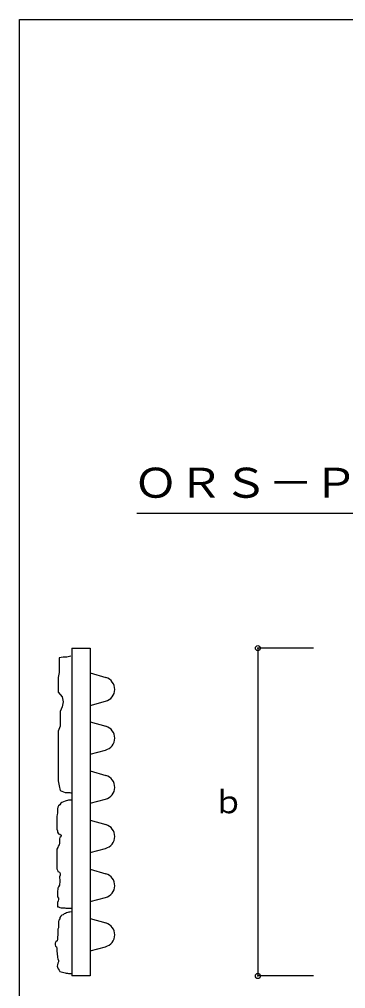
# Model space of a CAD drawing. Units: millimetres, scale not verified. Extents: x -3240 to 3258, y -2238 to 2135.
# Drawn here: x -3240 to -2442, y -230 to 2135 of the extents above; entities that cross this region are included whole.
import ezdxf
from ezdxf.enums import TextEntityAlignment as Align

# ---------------------------------------------------------------- set-up
doc = ezdxf.new("R2010")
doc.units = ezdxf.units.MM
doc.header["$LTSCALE"] = 25
doc.header["$PDMODE"] = 32
doc.header["$PDSIZE"] = 12.5
for name, color, linetype in [('0-0', 2, 'Continuous'), ('0-1', 7, 'Continuous'), ('0-F', 7, 'Continuous')]:
    doc.layers.add(name, color=color, linetype=linetype)
doc.styles.add('ＭＳ ゴシック', font='')
doc.styles.get('ＭＳ ゴシック').set_extended_font_data('MS Gothic')

msp = doc.modelspace()

# ---------------------------------------------------------------- linework, layer by layer
at = {"layer": '0-0', "color": 7}
for p, q in [((-2952.8, 929.83), (-1408.97, 929.83)), ((-3111.19, 600.48), (-3111.19, -199.52)), ((-3111.19, 600.48), (-3066.69, 600.48)), ((-3066.69, 600.48), (-3066.69, -199.52)), ((-2656.76, 600.48), (-2656.76, -199.52)), ((-2520.86, 600.48), (-2656.76, 600.48)), ((-3066.69, -199.52), (-3111.19, -199.52)), ((-2520.86, -199.52), (-2656.76, -199.52))]:
    msp.add_line(p, q, dxfattribs=at)
at = {"layer": '0-0'}
for p, q in [((-3066.69, 539.98), (-3028.28, 528.78)), ((-3066.69, 460.98), (-3028.99, 470.98)), ((-3066.69, 420.98), (-3028.28, 409.78)), ((-3066.69, 341.98), (-3028.99, 351.98)), ((-3066.69, 300.98), (-3028.28, 289.78)), ((-3066.69, 221.98), (-3028.99, 231.98)), ((-3066.69, 180.98), (-3028.28, 169.78)), ((-3066.69, 101.98), (-3028.99, 111.98)), ((-3066.69, 60.98), (-3028.28, 49.78)), ((-3066.69, -18.02), (-3028.99, -8.02)), ((-3066.69, -59.02), (-3028.28, -70.22)), ((-3066.69, -138.02), (-3028.99, -128.02))]:
    msp.add_line(p, q, dxfattribs=at)
at = {"layer": '0-0', "color": 7}
for points in [[(-3113.84, 581.32), (-3123.36, 578.94), (-3132.87, 578.94), (-3142.39, 576.56), (-3142.39, 564.66), (-3142.39, 552.76), (-3142.39, 540.86), (-3144.77, 528.97), (-3144.77, 517.07), (-3144.77, 505.17), (-3144.77, 493.27), (-3135.25, 481.37), (-3132.87, 469.47), (-3135.25, 457.57), (-3140.01, 445.67), (-3140.01, 433.77), (-3140.01, 421.87), (-3140.01, 409.97), (-3144.77, 398.08), (-3144.77, 386.18), (-3144.77, 374.28), (-3144.77, 362.38), (-3144.77, 350.48), (-3144.77, 338.58), (-3144.77, 326.68), (-3144.77, 314.78), (-3144.77, 300.5), (-3144.77, 288.6), (-3144.77, 276.7), (-3142.39, 264.81), (-3140.01, 252.91), (-3128.12, 248.15), (-3118.6, 248.15), (-3116.22, 248.15), (-3113.92, 247.82), (-3112.53, 247.82)], [(-3113.23, 229.69), (-3116.71, 229.69), (-3119.5, 229.69), (-3122.29, 228.99), (-3125.08, 228.29), (-3127.87, 226.9), (-3132.06, 225.5), (-3135.55, 224.11), (-3138.33, 222.02), (-3141.12, 218.53), (-3143.91, 215.74), (-3146.01, 212.25), (-3146.7, 208.76), (-3146.7, 205.28), (-3146.7, 201.79), (-3146.7, 198.3), (-3147.4, 194.12), (-3148.1, 190.63), (-3148.1, 187.14), (-3148.1, 183.66), (-3148.1, 180.17), (-3148.1, 175.98), (-3148.1, 172.5), (-3148.1, 169.01), (-3148.1, 165.52), (-3148.1, 162.04), (-3148.1, 158.55), (-3146.7, 155.06), (-3146.7, 151.57), (-3143.91, 147.39), (-3140.43, 146.69), (-3137.64, 143.9), (-3138.33, 140.41), (-3141.12, 138.32), (-3141.82, 134.84), (-3141.82, 131.35), (-3141.82, 127.86), (-3141.82, 124.37), (-3142.52, 120.89), (-3144.61, 117.4)], [(-3144.61, 117.4), (-3146.01, 113.91), (-3148.1, 109.73), (-3148.1, 105.54), (-3148.1, 102.06), (-3148.1, 98.57), (-3148.1, 93.69), (-3148.1, 90.2), (-3148.1, 86.71), (-3148.1, 83.22), (-3148.1, 79.74), (-3148.1, 76.25), (-3148.1, 72.76), (-3148.1, 69.28), (-3148.1, 65.79), (-3148.1, 62.3), (-3146.7, 58.81), (-3145.31, 55.33), (-3141.82, 53.93), (-3139.73, 50.44), (-3139.73, 46.26), (-3141.82, 42.77), (-3141.82, 39.29), (-3141.12, 35.8), (-3141.12, 32.31), (-3141.12, 28.82), (-3141.82, 25.34), (-3141.82, 21.85), (-3143.91, 18.36), (-3145.31, 14.87), (-3146.01, 11.39), (-3146.7, 7.9), (-3146.7, 4.41), (-3146.7, 0.93), (-3146.7, -2.56), (-3146.7, -6.05), (-3143.91, -9.54), (-3143.91, -13.02), (-3144.61, -16.51), (-3146.7, -20)], [(-3146.7, -20), (-3146.7, -23.48), (-3146.7, -26.97), (-3146.7, -30.46), (-3143.91, -31.16), (-3140.43, -32.55), (-3137.64, -33.25), (-3134.85, -33.25), (-3131.36, -33.25), (-3128.57, -33.25), (-3125.78, -33.95), (-3122.29, -33.95), (-3119.5, -33.95), (-3116.71, -33.95), (-3113.23, -33.95)], [(-3112.53, -43.01), (-3116.02, -43.71), (-3118.81, -43.71), (-3121.6, -44.41), (-3124.39, -45.8), (-3127.18, -47.2), (-3129.97, -47.9), (-3132.76, -50.68), (-3135.55, -51.38), (-3138.33, -53.47), (-3140.43, -56.96), (-3140.43, -60.45), (-3143.22, -63.24), (-3143.91, -66.73), (-3143.91, -70.21), (-3143.91, -74.4), (-3143.91, -77.89), (-3143.91, -82.07), (-3145.31, -85.56), (-3146.01, -89.74), (-3146.01, -93.23), (-3146.01, -96.72), (-3146.01, -100.2), (-3146.7, -103.69), (-3146.7, -107.18), (-3146.7, -110.67), (-3147.4, -114.15), (-3150.19, -116.24), (-3152.28, -119.73), (-3152.28, -123.22), (-3151.59, -126.71), (-3148.8, -128.1), (-3148.1, -131.59), (-3148.1, -135.77), (-3148.1, -139.96), (-3147.4, -143.45), (-3147.4, -146.93), (-3146.7, -151.12), (-3146.7, -154.6), (-3145.31, -158.09)], [(-3145.31, -158.09), (-3143.91, -161.58), (-3143.91, -165.07), (-3145.31, -168.55), (-3146.7, -172.04), (-3147.4, -175.53), (-3146.7, -178.32), (-3144.61, -181.8), (-3142.52, -185.29), (-3140.43, -188.78), (-3137.64, -189.48), (-3134.15, -190.17), (-3130.66, -190.87), (-3127.87, -191.57), (-3125.08, -192.27), (-3122.29, -192.96), (-3119.5, -193.66), (-3116.71, -193.66), (-3113.92, -193.66), (-3111.83, -193.66)]]:
    msp.add_lwpolyline(points, dxfattribs=at)
at = {"layer": '0-0'}
for centre in [(-3036.69, 499.98), (-3036.69, 380.98), (-3036.69, 260.98), (-3036.69, 140.98), (-3036.69, 20.98), (-3036.69, -99.02)]:
    msp.add_arc(centre, 30, 284.86247, 73.73959, dxfattribs=at)
at = {"layer": '0-0', "color": 4}
for p in [(-2656.76, 600.48), (-2656.76, -199.52)]:
    msp.add_point(p, dxfattribs=at)
at = {"layer": '0-F', "color": 2}
msp.add_lwpolyline([(-3239.67, -2238.14), (-3239.67, 2135.11), (3257.73, 2135.11), (3257.73, -2238.14)], dxfattribs=at)

# ---------------------------------------------------------------- texts
at = {"layer": '0-0', "color": 7, "style": 'ＭＳ ゴシック', "width": 1.1}
msp.add_text('ＯＲＳ－Ｐ－１２５０＊８００', height=73.31, dxfattribs=at).set_placement((-2961.58, 945.62), align=Align.BOTTOM_LEFT)
at = {"layer": '0-1', "style": 'ＭＳ ゴシック'}
msp.add_text('ｂ', height=54.99, dxfattribs=at).set_placement((-2766.4, 181.14), align=Align.BOTTOM_LEFT)

doc.saveas('drawing.dxf')
